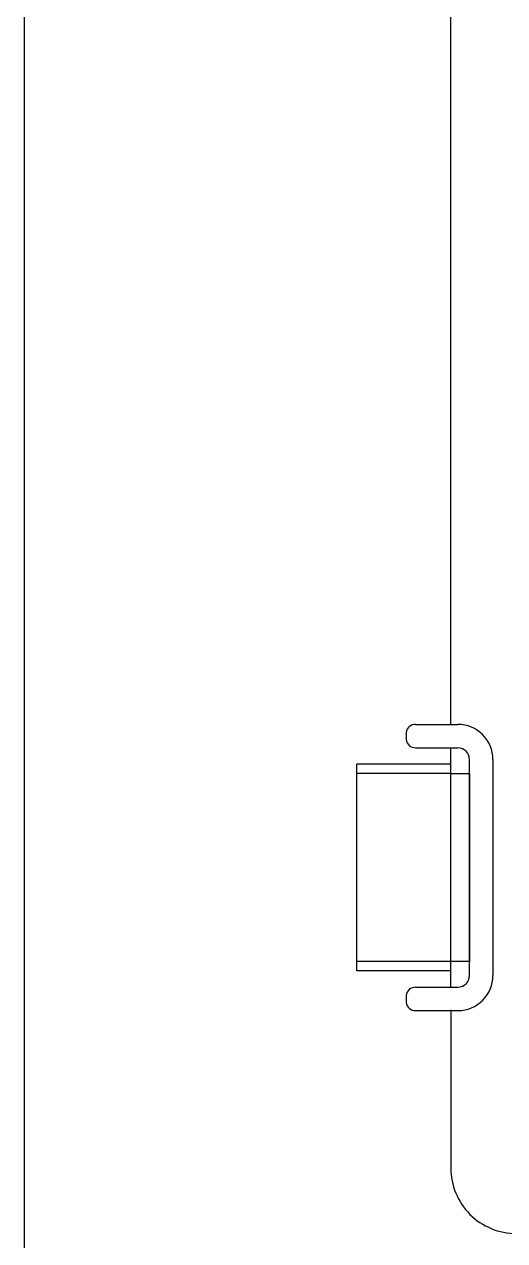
# Model space of a CAD drawing. Header units: millimetres. Extents: x 34479 to 326239, y 111570 to 168880.
# Drawn here: x 186636.7 to 186662.3, y 164080.5 to 164145.3 of the extents above; entities that cross this region are included whole.
import ezdxf

# ---------------------------------------------------------------- set-up
doc = ezdxf.new("R2010")
doc.units = ezdxf.units.MM
doc.header["$LTSCALE"] = 100
doc.header["$MEASUREMENT"] = 0
doc.layers.get('0').update_dxf_attribs({"linetype": 'CONTINUOUS'})
doc.layers.add('OHD Frame', color=2, linetype='CONTINUOUS')

# ---------------------------------------------------------------- blocks, each defined once
blk = doc.blocks.new('SPC-CONTROL')
for p, q in [((52380.85, 56001.51, 0), (52380.85, 56243.01, 0)), ((52377.09, 56001.51, 0), (52381.6, 56001.51, 0)), ((52377.09, 55999.01, 0), (52381.6, 55999.01, 0)), ((52380.85, 55973.51, 0), (52380.85, 55999.01, 0)), ((52370.85, 55975.26, 0), (52370.85, 55997.26, 0)), ((52380.85, 55997.26, 0), (52370.85, 55997.26, 0)), ((52382.85, 55974.76, 0), (52382.85, 55997.76, 0)), ((52385.35, 55997.76, 0), (52385.35, 55974.76, 0)), ((52380.85, 55996.26, 0), (52370.85, 55996.26, 0)), ((52380.85, 55996.26, 0), (52382.85, 55996.26, 0)), ((52382.85, 55996.26, 0), (52382.85, 55976.26, 0)), ((52380.85, 55976.26, 0), (52370.85, 55976.26, 0)), ((52380.85, 55975.26, 0), (52370.85, 55975.26, 0)), ((52382.85, 55976.26, 0), (52380.85, 55976.26, 0)), ((52377.09, 55973.51, 0), (52381.6, 55973.51, 0)), ((52377.09, 55971.01, 0), (52381.6, 55971.01, 0))]:
    blk.add_line(p, q)
at = {"elevation": 0}
blk.add_lwpolyline([(52380.85, 55971.08), (52380.85, 55954.26, 0.414214), (52387.85, 55947.26), (52623.85, 55947.26, 0.414214), (52630.85, 55954.26), (52630.85, 56290.26, 0.414214), (52623.85, 56297.26), (52387.85, 56297.26, 0.414214), (52380.85, 56290.26), (52380.85, 56273.51)], format="xyb", dxfattribs=at)
for centre, radius, start, end in [((52377.09, 56000.51, 0), 1, 90, 172.6459), ((52381.6, 55997.76, 0), 3.75, 0, 90), ((52379.03, 56000.26, 0), 2.95, 172.6459, 187.3541), ((52377.09, 56000.01, 0), 1, 187.3541, 270), ((52381.6, 55997.76, 0), 1.25, 0, 90), ((52381.6, 55974.76, 0), 1.25, 270, 0), ((52381.6, 55974.76, 0), 3.75, 270, 0), ((52379.03, 55972.26, 0), 2.95, 172.6459, 187.3541), ((52377.09, 55972.51, 0), 1, 90, 172.6459), ((52377.09, 55972.01, 0), 1, 187.3541, 270)]:
    blk.add_arc(centre, radius, start, end)

msp = doc.modelspace()

# ---------------------------------------------------------------- linework, layer by layer
at = {"layer": 'OHD Frame', "color": 1}
msp.add_line((186636.703, 167457.585, 0), (186636.703, 163432.585, 0), dxfattribs=at)

# ---------------------------------------------------------------- block references
at = {"xscale": 0.5, "yscale": 0.5, "zscale": 0.5}
msp.add_blockref('SPC-CONTROL', (160469.02, 136107.26, 0), dxfattribs=at)

doc.saveas('drawing.dxf')
